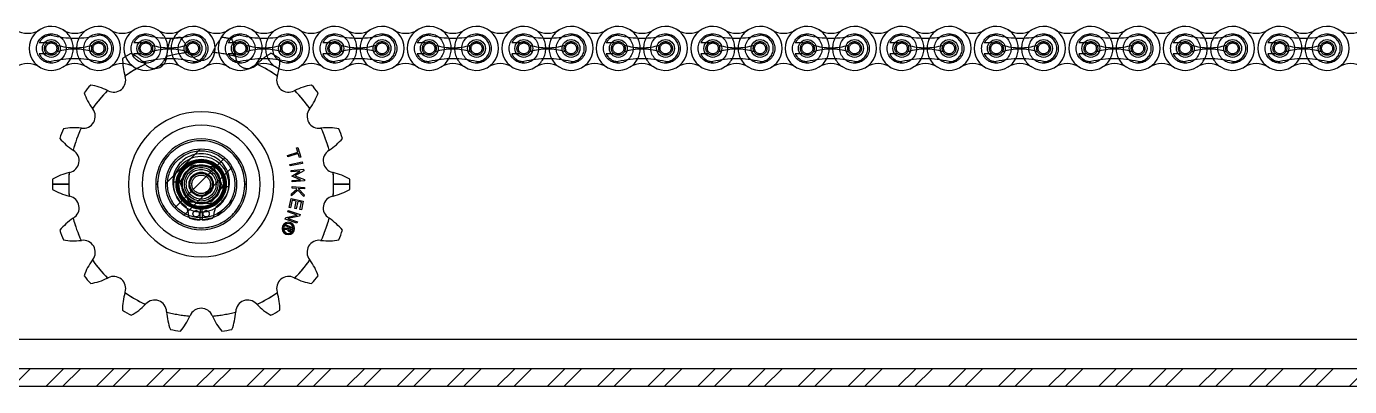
# Model space of a CAD drawing. Header units: metres. Extents: x 0 to 21025, y 0 to 14850.
# Drawn here: x 3496.1 to 3851.7, y 6190.9 to 6287.8 of the extents above; entities that cross this region are included whole.
import ezdxf

# ---------------------------------------------------------------- set-up
doc = ezdxf.new("R2010")
doc.units = ezdxf.units.M
doc.header["$LTSCALE"] = 25
doc.linetypes.add('HIDDEN2', pattern=[4.7625, 3.175, -1.5875])
for name, color, linetype in [('SHA', 7, 'Continuous'), ('SL4', 4, 'Continuous'), ('ST1', 7, 'HIDDEN2')]:
    doc.layers.add(name, color=color, linetype=linetype)
pattern_1 = [(45, (-2913.5705, 2928.034), (-6.735192, 6.735192), []), (45, (-2909.08, 2928.034), (-6.735192, 6.735192), [])]

msp = doc.modelspace()

# ---------------------------------------------------------------- hatches: boundary and pattern name
at = {"layer": 'SHA'}
h = msp.add_hatch(dxfattribs=at)
h.set_pattern_fill('ANSI32', color=256, style=0)
h.set_pattern_definition(pattern_1)
edge = h.paths.add_edge_path(flags=0)
edge.add_arc((3543.052, 6245.305), 9.525, 0, 360)
h = msp.add_hatch(dxfattribs=at)
h.set_pattern_fill('ANSI32', color=256, style=0)
h.set_pattern_definition(pattern_1)
h.paths.add_polyline_path([(2880.564, 6190.865), (4205.539, 6190.865), (4205.539, 6195.628), (2880.564, 6195.628)], flags=0)

# ---------------------------------------------------------------- linework, layer by layer
at = {"layer": 'SL4'}
for p, q in [((3563.526, 6274.438), (3563.989, 6276.531)), ((3568.649, 6255.078), (3569.039, 6255.205)), ((3569.011, 6253.967), (3568.649, 6255.078)), ((3569.039, 6255.205), (3569.886, 6252.603)), ((3566.219, 6253.059), (3569.011, 6253.967)), ((3566.344, 6252.678), (3566.219, 6253.059)), ((3569.135, 6253.585), (3566.344, 6252.678)), ((3569.496, 6252.476), (3569.135, 6253.585)), ((3569.886, 6252.603), (3569.496, 6252.476)), ((3566.897, 6250.622), (3570.169, 6251.322)), ((3566.981, 6250.229), (3566.897, 6250.622)), ((3570.253, 6250.929), (3566.981, 6250.229)), ((3567.245, 6249.04), (3570.577, 6249.34)), ((3567.281, 6248.641), (3567.245, 6249.04)), ((3569.543, 6248.842), (3567.281, 6248.641)), ((3567.383, 6247.502), (3569.543, 6248.842)), ((3570.613, 6248.937), (3568.269, 6247.56)), ((3570.169, 6251.322), (3570.253, 6250.929)), ((3570.577, 6249.34), (3570.613, 6248.937)), ((3503.112, 6245.305), (3507.444, 6245.305)), ((3531.325, 6245.305), (3530.837, 6245.305)), ((3555.267, 6245.305), (3554.778, 6245.305)), ((3567.387, 6247.459), (3567.383, 6247.502)), ((3569.75, 6246.524), (3567.387, 6247.459)), ((3567.475, 6244.29), (3567.505, 6244.69)), ((3567.488, 6246.32), (3569.75, 6246.524)), ((3567.524, 6245.926), (3567.488, 6246.32)), ((3567.505, 6244.69), (3570.841, 6244.439)), ((3570.856, 6246.225), (3567.524, 6245.926)), ((3568.269, 6247.56), (3570.821, 6246.62)), ((3570.841, 6244.439), (3570.811, 6244.039)), ((3570.821, 6246.62), (3570.856, 6246.225)), ((3578.659, 6245.305), (3582.992, 6245.305)), ((3566.708, 6239.083), (3567.213, 6241.488)), ((3567.532, 6241.01), (3567.109, 6238.999)), ((3567.213, 6241.488), (3570.487, 6240.801)), ((3568.993, 6243.756), (3567.32, 6242.239)), ((3567.32, 6242.239), (3567.357, 6242.736)), ((3567.357, 6242.736), (3568.758, 6244.006)), ((3568.568, 6244.208), (3567.475, 6244.29)), ((3568.63, 6240.78), (3567.532, 6241.01)), ((3568.208, 6238.768), (3568.63, 6240.78)), ((3568.758, 6244.006), (3568.568, 6244.208)), ((3570.656, 6241.988), (3568.993, 6243.756)), ((3569.111, 6244.167), (3570.693, 6242.485)), ((3570.811, 6244.039), (3569.111, 6244.167)), ((3570.487, 6240.801), (3569.982, 6238.395)), ((3570.693, 6242.485), (3570.656, 6241.988)), ((3566.343, 6237.886), (3566.477, 6238.264)), ((3568.885, 6236.979), (3566.343, 6237.886)), ((3566.477, 6238.264), (3569.628, 6237.14)), ((3567.109, 6238.999), (3566.708, 6239.083)), ((3568.609, 6238.684), (3568.208, 6238.768)), ((3569.032, 6240.696), (3568.609, 6238.684)), ((3570.003, 6240.492), (3569.032, 6240.696)), ((3569.58, 6238.48), (3570.003, 6240.492)), ((3569.982, 6238.395), (3569.58, 6238.48)), ((3565.652, 6235.949), (3565.805, 6236.377)), ((3568.804, 6234.827), (3565.652, 6235.949)), ((3565.756, 6234.119), (3565.897, 6234.416)), ((3566.517, 6233.759), (3565.756, 6234.119)), ((3565.805, 6236.377), (3568.885, 6236.979)), ((3565.897, 6234.416), (3567.665, 6233.58)), ((3569.47, 6236.695), (3566.33, 6236.133)), ((3566.33, 6236.133), (3568.939, 6235.205)), ((3566.401, 6233.515), (3566.517, 6233.759)), ((3568.939, 6235.205), (3568.804, 6234.827)), ((3569.628, 6237.14), (3569.47, 6236.695)), ((3565.25, 6233.132), (3565.421, 6233.492)), ((3566.279, 6233.156), (3565.25, 6233.132)), ((3565.421, 6233.492), (3566.401, 6233.515)), ((3566.728, 6232.91), (3566.594, 6232.628)), ((3566.602, 6232.624), (3566.735, 6232.907)), ((3566.804, 6233.636), (3566.615, 6233.235)), ((3567.248, 6233.426), (3566.804, 6233.636)), ((3567.061, 6233.031), (3567.248, 6233.426)), ((3567.665, 6233.58), (3567.354, 6232.922)), ((2880.564, 6203.628), (4205.539, 6203.628)), ((4205.539, 6195.628), (2880.564, 6195.628)), ((4205.539, 6190.865), (2880.564, 6190.865))]:
    msp.add_line(p, q, dxfattribs=at)
for centre, radius in [((3502.769, 6281.87), 2.399), ((3515.469, 6281.87), 2.399), ((3528.169, 6281.87), 2.398), ((3540.869, 6281.87), 2.398), ((3553.569, 6281.87), 2.399), ((3566.269, 6281.87), 2.399), ((3578.969, 6281.87), 2.399), ((3591.669, 6281.87), 2.399), ((3604.369, 6281.87), 2.399), ((3617.069, 6281.87), 2.398), ((3629.769, 6281.87), 2.399), ((3642.469, 6281.87), 2.399), ((3655.169, 6281.87), 2.398), ((3667.869, 6281.87), 2.399), ((3680.569, 6281.87), 2.399), ((3693.269, 6281.87), 2.399), ((3705.969, 6281.87), 2.399), ((3718.669, 6281.87), 2.399), ((3731.369, 6281.87), 2.398), ((3744.069, 6281.87), 2.398), ((3756.769, 6281.87), 2.399), ((3769.469, 6281.87), 2.399), ((3782.169, 6281.87), 2.399), ((3794.869, 6281.87), 2.399), ((3807.569, 6281.87), 2.399), ((3820.269, 6281.87), 2.398), ((3832.969, 6281.87), 2.399), ((3845.669, 6281.87), 2.399), ((3543.052, 6245.305), 9.525)]:
    msp.add_circle(centre, radius, dxfattribs=at)
for centre, radius, start, end in [((3502.769, 6281.87), 5.92, 57.56669, 302.43331), ((3515.469, 6281.87), 5.92, 237.56669, 122.43331), ((3528.169, 6281.87), 5.92, 57.56669, 302.43331), ((3540.869, 6281.87), 5.92, 237.56669, 122.43331), ((3553.569, 6281.87), 5.92, 57.56669, 302.43331), ((3566.269, 6281.87), 5.92, 237.56669, 122.43331), ((3578.969, 6281.87), 5.92, 57.56669, 302.43331), ((3591.669, 6281.87), 5.92, 237.56669, 122.43331), ((3604.369, 6281.87), 5.92, 57.56669, 302.43331), ((3617.069, 6281.87), 5.92, 237.56669, 122.43331), ((3629.769, 6281.87), 5.92, 57.56669, 302.43331), ((3642.469, 6281.87), 5.92, 237.56669, 122.43331), ((3655.169, 6281.87), 5.92, 57.56669, 302.43331), ((3667.869, 6281.87), 5.92, 237.56669, 122.43331), ((3680.569, 6281.87), 5.92, 57.56669, 302.43331), ((3693.269, 6281.87), 5.92, 237.56669, 122.43331), ((3705.969, 6281.87), 5.92, 57.56669, 302.43331), ((3718.669, 6281.87), 5.92, 237.56669, 122.43331), ((3731.369, 6281.87), 5.92, 57.56669, 302.43331), ((3744.069, 6281.87), 5.92, 237.56669, 122.43331), ((3756.769, 6281.87), 5.92, 57.56669, 302.43331), ((3769.469, 6281.87), 5.92, 237.56669, 122.43331), ((3782.169, 6281.87), 5.92, 57.56669, 302.43331), ((3794.869, 6281.87), 5.92, 237.56669, 122.43331), ((3807.569, 6281.87), 5.92, 57.56669, 302.43331), ((3820.269, 6281.87), 5.92, 237.56669, 122.43331), ((3832.969, 6281.87), 5.92, 57.56669, 302.43331), ((3845.669, 6281.87), 5.92, 237.56669, 122.43331), ((3496.419, 6291.863), 5.92, 237.56669, 302.43331), ((3509.119, 6291.863), 5.92, 237.56669, 302.43331), ((3521.819, 6291.863), 5.92, 237.56669, 302.43331), ((3534.519, 6291.863), 5.92, 237.56669, 302.43331), ((3547.219, 6291.863), 5.92, 237.56669, 302.43331), ((3559.919, 6291.863), 5.92, 237.56669, 302.43331), ((3572.619, 6291.863), 5.92, 237.56669, 302.43331), ((3585.319, 6291.863), 5.92, 237.56669, 302.43331), ((3598.019, 6291.863), 5.92, 237.56669, 302.43331), ((3610.719, 6291.863), 5.92, 237.56669, 302.43331), ((3623.419, 6291.863), 5.92, 237.56669, 302.43331), ((3636.119, 6291.863), 5.92, 237.56669, 302.43331), ((3648.819, 6291.863), 5.92, 237.56669, 302.43331), ((3661.519, 6291.863), 5.92, 237.56669, 302.43331), ((3674.219, 6291.863), 5.92, 237.56669, 302.43331), ((3686.919, 6291.863), 5.92, 237.56669, 302.43331), ((3699.619, 6291.863), 5.92, 237.56669, 302.43331), ((3712.319, 6291.863), 5.92, 237.56669, 302.43331), ((3725.019, 6291.863), 5.92, 237.56669, 302.43331), ((3737.719, 6291.863), 5.92, 237.56669, 302.43331), ((3750.419, 6291.863), 5.92, 237.56669, 302.43331), ((3763.119, 6291.863), 5.92, 237.56669, 302.43331), ((3775.819, 6291.863), 5.92, 237.56669, 302.43331), ((3788.519, 6291.863), 5.92, 237.56669, 302.43331), ((3801.219, 6291.863), 5.92, 237.56669, 302.43331), ((3813.919, 6291.863), 5.92, 237.56669, 302.43331), ((3826.619, 6291.863), 5.92, 237.56669, 302.43331), ((3839.319, 6291.863), 5.92, 237.56669, 302.43331), ((3852.019, 6291.863), 5.92, 237.56669, 302.43331), ((3496.419, 6271.877), 5.92, 57.56669, 122.43331), ((3509.119, 6271.877), 5.92, 57.56669, 122.43331), ((3521.819, 6271.877), 5.92, 57.56669, 122.43331), ((3543.052, 6245.305), 35.607, 118.99716, 125.09934), ((3530.535, 6279.695), 3.238, 270.54551, 319.68157), ((3534.519, 6271.877), 5.92, 57.56669, 122.43331), ((3547.219, 6271.877), 5.92, 57.56669, 122.43331), ((3555.569, 6279.695), 3.238, 278.41418, 315.83959), ((3559.919, 6271.877), 5.92, 57.56669, 122.43331), ((3543.052, 6245.305), 35.607, 54.90066, 65.09934), ((3572.619, 6271.877), 5.92, 57.56669, 122.43331), ((3585.319, 6271.877), 5.92, 57.56669, 122.43331), ((3598.019, 6271.877), 5.92, 57.56669, 122.43331), ((3610.719, 6271.877), 5.92, 57.56669, 122.43331), ((3623.419, 6271.877), 5.92, 57.56669, 122.43331), ((3636.119, 6271.877), 5.92, 57.56669, 122.43331), ((3648.819, 6271.877), 5.92, 57.56669, 122.43331), ((3661.519, 6271.877), 5.92, 57.56669, 122.43331), ((3674.219, 6271.877), 5.92, 57.56669, 122.43331), ((3686.919, 6271.877), 5.92, 57.56669, 122.43331), ((3699.619, 6271.877), 5.92, 57.56669, 122.43331), ((3712.319, 6271.877), 5.92, 57.56669, 122.43331), ((3725.019, 6271.877), 5.92, 57.56669, 122.43331), ((3737.719, 6271.877), 5.92, 57.56669, 122.43331), ((3750.419, 6271.877), 5.92, 57.56669, 122.43331), ((3763.119, 6271.877), 5.92, 57.56669, 122.43331), ((3775.819, 6271.877), 5.92, 57.56669, 122.43331), ((3788.519, 6271.877), 5.92, 57.56669, 122.43331), ((3801.219, 6271.877), 5.92, 57.56669, 122.43331), ((3813.919, 6271.877), 5.92, 57.56669, 122.43331), ((3826.619, 6271.877), 5.92, 57.56669, 122.43331), ((3839.319, 6271.877), 5.92, 57.56669, 122.43331), ((3852.019, 6271.877), 5.92, 57.56669, 122.43331), ((3519.528, 6273.34), 3.238, 242.5, 17.5), ((3537.294, 6278.942), 15.39, 197.01769, 197.5), ((3566.576, 6273.34), 3.238, 162.5, 297.5), ((3548.81, 6278.942), 15.39, 342.5, 342.98231), ((3543.052, 6245.305), 39.94, 138.03204, 141.96796), ((3543.052, 6245.305), 35.607, 134.90066, 145.09934), ((3510.926, 6256.817), 15.39, 62.5, 62.98231), ((3575.177, 6256.817), 15.39, 117.01769, 117.5), ((3543.052, 6245.305), 35.607, 34.90066, 45.09934), ((3543.052, 6245.305), 39.94, 38.03204, 41.96796), ((3526.137, 6274.944), 15.39, 217.01769, 217.5), ((3559.967, 6274.944), 15.39, 322.5, 322.98231), ((3511.358, 6263.604), 3.238, 262.5, 37.5), ((3543.052, 6245.305), 19.544, 0, 180), ((3574.746, 6263.604), 3.238, 142.5, 277.5), ((3543.052, 6245.305), 39.94, 158.03204, 161.96796), ((3543.052, 6245.305), 35.607, 154.90066, 165.09934), ((3508.926, 6245.135), 15.39, 82.5, 82.98231), ((3543.052, 6245.305), 15.88, 0, 180), ((3577.177, 6245.135), 15.39, 97.01769, 97.5), ((3543.052, 6245.305), 35.607, 14.90066, 25.09934), ((3543.052, 6245.305), 39.94, 18.03204, 21.96796), ((3543.052, 6245.305), 12.215, 0, 180), ((3543.052, 6245.305), 11.726, 0, 180), ((3507.011, 6251.66), 3.238, 282.5, 57.5), ((3517.02, 6267.371), 15.39, 237.01769, 237.5), ((3579.093, 6251.66), 3.238, 122.5, 257.5), ((3569.084, 6267.371), 15.39, 302.5, 302.98231), ((3543.052, 6245.305), 35.607, 174.90066, 180), ((3511.042, 6233.474), 15.39, 102.5, 102.98231), ((3575.061, 6233.474), 15.39, 77.01769, 77.5), ((3543.052, 6245.305), 35.607, 0, 5.09934), ((3543.052, 6245.305), 39.94, 178.03204, 180), ((3543.052, 6245.305), 39.94, 180, 181.96796), ((3543.052, 6245.305), 35.607, 180, 185.09934), ((3543.052, 6245.305), 19.544, 180, 0), ((3543.052, 6245.305), 15.88, 180, 0), ((3543.052, 6245.305), 12.215, 180, 0), ((3543.052, 6245.305), 11.726, 180, 0), ((3543.052, 6245.305), 35.607, 354.90066, 0), ((3543.052, 6245.305), 39.94, 0, 1.96796), ((3543.052, 6245.305), 39.94, 358.03204, 0), ((3511.042, 6257.137), 15.39, 257.01769, 257.5), ((3507.011, 6238.95), 3.238, 302.5, 77.5), ((3579.093, 6238.95), 3.238, 102.5, 237.5), ((3575.061, 6257.137), 15.39, 282.5, 282.98231), ((3517.02, 6223.239), 15.39, 122.5, 122.98231), ((3543.052, 6245.305), 35.607, 194.90066, 205.09934), ((3566.486, 6233.425), 1.673, 90, 270), ((3566.486, 6233.425), 1.339, 90, 270), ((3566.486, 6233.425), 1.673, 270, 90), ((3566.486, 6233.425), 1.339, 270, 90), ((3543.052, 6245.305), 35.607, 334.90066, 345.09934), ((3569.084, 6223.239), 15.39, 57.01769, 57.5), ((3543.052, 6245.305), 39.94, 198.03204, 201.96796), ((3508.926, 6245.476), 15.39, 277.01769, 277.5), ((3511.358, 6227.007), 3.238, 322.5, 97.5), ((3566.836, 6233.13), 0.558, 177.38053, 244.22985), ((3566.837, 6233.13), 0.245, 154.69547, 243.64226), ((3566.836, 6233.13), 0.558, 245.12571, 338.07454), ((3566.836, 6233.13), 0.245, 245.69677, 336.02659), ((3574.746, 6227.007), 3.238, 82.5, 217.5), ((3577.177, 6245.476), 15.39, 262.5, 262.98231), ((3543.052, 6245.305), 39.94, 338.03204, 341.96796), ((3526.137, 6215.667), 15.39, 142.5, 142.98231), ((3543.052, 6245.305), 35.607, 214.90066, 225.09934), ((3543.052, 6245.305), 35.607, 314.90066, 325.09934), ((3559.967, 6215.667), 15.39, 37.01769, 37.5), ((3543.052, 6245.305), 39.94, 218.03204, 221.96796), ((3510.926, 6233.794), 15.39, 297.01769, 297.5), ((3519.528, 6217.27), 3.238, 342.5, 117.5), ((3566.576, 6217.27), 3.238, 62.5, 197.5), ((3575.177, 6233.794), 15.39, 242.5, 242.98231), ((3543.052, 6245.305), 39.94, 318.03204, 321.96796), ((3537.294, 6211.669), 15.39, 162.5, 162.98231), ((3543.052, 6245.305), 35.607, 234.90066, 245.09934), ((3543.052, 6245.305), 35.607, 294.90066, 305.09934), ((3548.81, 6211.669), 15.39, 17.01769, 17.5), ((3516.8, 6223.5), 15.39, 317.01769, 317.5), ((3530.535, 6210.915), 3.238, 2.5, 137.5), ((3555.569, 6210.915), 3.238, 42.5, 177.5), ((3569.303, 6223.5), 15.39, 222.5, 222.98231), ((3543.052, 6245.305), 39.94, 238.03204, 241.96796), ((3549.145, 6211.728), 15.39, 182.5, 182.98231), ((3543.052, 6245.305), 35.607, 254.90066, 265.09934), ((3525.841, 6215.837), 15.39, 337.01769, 337.5), ((3543.052, 6208.708), 3.238, 22.5, 157.5), ((3560.262, 6215.837), 15.39, 202.5, 202.98231), ((3543.052, 6245.305), 35.607, 274.90066, 285.09934), ((3536.958, 6211.728), 15.39, 357.01769, 357.5), ((3543.052, 6245.305), 39.94, 298.03204, 301.96796), ((3543.052, 6245.305), 39.94, 258.03204, 261.96796), ((3543.052, 6245.305), 39.94, 278.03204, 281.96796)]:
    msp.add_arc(centre, radius, start, end, dxfattribs=at)
for points, knots in [([(3521.999, 6277.676), (3522.01, 6277.388), (3522.053, 6276.31), (3522.356, 6275.23), (3522.578, 6274.438)], [0, 0, 0, 0, 0.26681442, 1, 1, 1, 1]), ([(3511.592, 6269.912), (3511.879, 6269.174), (3512.452, 6267.699), (3513.383, 6266.352), (3513.848, 6265.678)], [0, 0, 0, 0, 0.5005125, 1, 1, 1, 1]), ([(3517.917, 6270.527), (3517.173, 6270.868), (3515.684, 6271.552), (3514.132, 6271.86), (3513.356, 6272.014)], [0, 0, 0, 0, 0.499464, 1, 1, 1, 1]), ([(3572.748, 6272.014), (3571.971, 6271.86), (3570.419, 6271.552), (3568.93, 6270.868), (3568.186, 6270.527)], [0, 0, 0, 0, 0.5005288, 1, 1, 1, 1]), ([(3572.255, 6265.678), (3572.72, 6266.352), (3573.652, 6267.699), (3574.224, 6269.174), (3574.511, 6269.912)], [0, 0, 0, 0, 0.49948, 1, 1, 1, 1]), ([(3510.806, 6260.41), (3509.991, 6260.476), (3508.358, 6260.609), (3506.795, 6260.367), (3506.012, 6260.246)], [0, 0, 0, 0, 0.49912413, 1, 1, 1, 1]), ([(3580.092, 6260.246), (3579.31, 6260.367), (3577.746, 6260.608), (3576.113, 6260.476), (3575.297, 6260.41)], [0, 0, 0, 0, 0.5001515, 1, 1, 1, 1]), ([(3505.073, 6257.669), (3505.595, 6257.073), (3506.638, 6255.883), (3507.974, 6254.935), (3508.642, 6254.462)], [0, 0, 0, 0, 0.5005336, 1, 1, 1, 1]), ([(3577.462, 6254.462), (3578.129, 6254.935), (3579.465, 6255.883), (3580.508, 6257.073), (3581.03, 6257.669)], [0, 0, 0, 0, 0.49945933, 1, 1, 1, 1]), ([(3507.585, 6248.47), (3506.797, 6248.254), (3505.217, 6247.82), (3503.83, 6247.058), (3503.135, 6246.677)], [0, 0, 0, 0, 0.4990975, 1, 1, 1, 1]), ([(3582.968, 6246.677), (3582.275, 6247.058), (3580.888, 6247.819), (3579.308, 6248.253), (3578.518, 6248.47)], [0, 0, 0, 0, 0.5001332, 1, 1, 1, 1]), ([(3503.135, 6243.934), (3503.829, 6243.553), (3505.216, 6242.791), (3506.795, 6242.357), (3507.585, 6242.14)], [0, 0, 0, 0, 0.5001332, 1, 1, 1, 1]), ([(3578.518, 6242.14), (3579.307, 6242.357), (3580.887, 6242.791), (3582.273, 6243.552), (3582.968, 6243.934)], [0, 0, 0, 0, 0.4990977, 1, 1, 1, 1]), ([(3508.642, 6236.149), (3507.974, 6235.676), (3506.638, 6234.728), (3505.595, 6233.538), (3505.073, 6232.942)], [0, 0, 0, 0, 0.4994593, 1, 1, 1, 1]), ([(3581.03, 6232.942), (3580.508, 6233.538), (3579.465, 6234.728), (3578.129, 6235.676), (3577.462, 6236.149)], [0, 0, 0, 0, 0.5005334, 1, 1, 1, 1]), ([(3506.012, 6230.364), (3506.794, 6230.244), (3508.357, 6230.002), (3509.99, 6230.135), (3510.806, 6230.201)], [0, 0, 0, 0, 0.5001515, 1, 1, 1, 1]), ([(3575.297, 6230.201), (3576.112, 6230.135), (3577.745, 6230.002), (3579.309, 6230.243), (3580.092, 6230.364)], [0, 0, 0, 0, 0.4991241, 1, 1, 1, 1]), ([(3513.848, 6224.932), (3513.383, 6224.259), (3512.452, 6222.911), (3511.879, 6221.436), (3511.592, 6220.698)], [0, 0, 0, 0, 0.49948, 1, 1, 1, 1]), ([(3574.511, 6220.698), (3574.224, 6221.436), (3573.652, 6222.911), (3572.72, 6224.259), (3572.255, 6224.932)], [0, 0, 0, 0, 0.5005125, 1, 1, 1, 1]), ([(3513.356, 6218.597), (3514.132, 6218.751), (3515.684, 6219.059), (3517.173, 6219.742), (3517.917, 6220.083)], [0, 0, 0, 0, 0.5005288, 1, 1, 1, 1]), ([(3568.186, 6220.083), (3568.93, 6219.742), (3570.419, 6219.059), (3571.971, 6218.751), (3572.748, 6218.597)], [0, 0, 0, 0, 0.499464, 1, 1, 1, 1]), ([(3522.578, 6216.173), (3522.371, 6215.381), (3521.956, 6213.796), (3521.923, 6212.214), (3521.906, 6211.422)], [0, 0, 0, 0, 0.4994271, 1, 1, 1, 1]), ([(3564.198, 6211.422), (3564.181, 6212.214), (3564.147, 6213.796), (3563.733, 6215.381), (3563.526, 6216.173)], [0, 0, 0, 0, 0.5003717, 1, 1, 1, 1]), ([(3524.281, 6210.051), (3524.958, 6210.461), (3526.311, 6211.282), (3527.477, 6212.433), (3528.059, 6213.008)], [0, 0, 0, 0, 0.500514, 1, 1, 1, 1]), ([(3558.044, 6213.008), (3558.626, 6212.433), (3559.792, 6211.282), (3561.145, 6210.461), (3561.822, 6210.051)], [0, 0, 0, 0, 0.4994786, 1, 1, 1, 1]), ([(3533.776, 6210.927), (3533.852, 6210.113), (3534.005, 6208.482), (3534.514, 6206.984), (3534.77, 6206.233)], [0, 0, 0, 0, 0.4990977, 1, 1, 1, 1]), ([(3537.471, 6205.757), (3537.967, 6206.374), (3538.957, 6207.608), (3539.659, 6209.088), (3540.01, 6209.828)], [0, 0, 0, 0, 0.5002609, 1, 1, 1, 1]), ([(3546.094, 6209.828), (3546.444, 6209.089), (3547.146, 6207.608), (3548.136, 6206.375), (3548.632, 6205.757)], [0, 0, 0, 0, 0.4994185, 1, 1, 1, 1]), ([(3551.334, 6206.233), (3551.588, 6206.983), (3552.098, 6208.481), (3552.251, 6210.112), (3552.327, 6210.927)], [0, 0, 0, 0, 0.5001333, 1, 1, 1, 1])]:
    msp.add_open_spline(points, degree=3, knots=knots, dxfattribs=at)
at = {"layer": 'ST1'}
for p, q in [((3501.662, 6283.346), (3499.538, 6283.346)), ((3501.662, 6280.394), (3499.538, 6280.394)), ((3527.062, 6283.346), (3524.938, 6283.346)), ((3527.062, 6280.394), (3524.938, 6280.394)), ((3552.462, 6283.346), (3550.338, 6283.346)), ((3552.462, 6280.394), (3550.338, 6280.394)), ((3577.862, 6283.346), (3575.738, 6283.346)), ((3577.862, 6280.394), (3575.738, 6280.394)), ((3603.262, 6283.346), (3601.138, 6283.346)), ((3603.262, 6280.394), (3601.138, 6280.394)), ((3628.662, 6283.346), (3626.538, 6283.346)), ((3628.662, 6280.394), (3626.538, 6280.394)), ((3654.062, 6283.346), (3651.938, 6283.346)), ((3654.062, 6280.394), (3651.938, 6280.394)), ((3679.462, 6283.346), (3677.338, 6283.346)), ((3679.462, 6280.394), (3677.338, 6280.394)), ((3704.862, 6283.346), (3702.738, 6283.346)), ((3704.862, 6280.394), (3702.738, 6280.394)), ((3730.262, 6283.346), (3728.138, 6283.346)), ((3730.262, 6280.394), (3728.138, 6280.394)), ((3755.662, 6283.346), (3753.538, 6283.346)), ((3755.662, 6280.394), (3753.538, 6280.394)), ((3781.062, 6283.346), (3778.938, 6283.346)), ((3781.062, 6280.394), (3778.938, 6280.394)), ((3806.462, 6283.346), (3804.338, 6283.346)), ((3806.462, 6280.394), (3804.338, 6280.394)), ((3831.862, 6283.346), (3829.738, 6283.346)), ((3831.862, 6280.394), (3829.738, 6280.394)), ((3521.906, 6279.188), (3521.999, 6277.676)), ((3557.956, 6277.508), (3557.892, 6277.439)), ((3537.301, 6245.818), (3538.961, 6248.18)), ((3540.62, 6250.542), (3543.495, 6250.286)), ((3507.444, 6245.305), (3503.112, 6245.305)), ((3530.837, 6245.305), (3531.325, 6245.305)), ((3535.628, 6245.955), (3536.601, 6245.87)), ((3536.601, 6245.87), (3535.628, 6245.955)), ((3548.802, 6244.793), (3547.143, 6242.431)), ((3549.502, 6244.741), (3550.475, 6244.656)), ((3550.475, 6244.656), (3549.502, 6244.741)), ((3554.778, 6245.305), (3555.267, 6245.305)), ((3582.992, 6245.305), (3578.659, 6245.305)), ((3539.455, 6238.104), (3539.631, 6236.772)), ((3545.483, 6240.069), (3542.608, 6240.325)), ((3542.802, 6235.709), (3542.89, 6239.107)), ((3543.213, 6239.107), (3543.302, 6235.709)), ((3546.473, 6236.772), (3546.648, 6238.104)), ((2880.564, 6203.628), (4205.539, 6203.628))]:
    msp.add_line(p, q, dxfattribs=at)
at = {"layer": 'ST1', "flags": 128}
msp.add_lwpolyline([(3525.232, 6279.873), (3525.181, 6279.95), (3524.938, 6280.394)], dxfattribs=at)
at = {"layer": 'ST1'}
for centre, radius in [((3502.769, 6281.87), 3.96), ((3502.769, 6281.87), 1.845), ((3515.469, 6281.87), 3.96), ((3515.469, 6281.87), 1.845), ((3528.169, 6281.87), 3.96), ((3528.169, 6281.87), 1.845), ((3540.869, 6281.87), 3.96), ((3540.869, 6281.87), 1.845), ((3553.569, 6281.87), 3.96), ((3553.569, 6281.87), 1.845), ((3566.269, 6281.87), 3.96), ((3566.269, 6281.87), 1.845), ((3578.969, 6281.87), 3.96), ((3578.969, 6281.87), 1.845), ((3591.669, 6281.87), 3.96), ((3591.669, 6281.87), 1.845), ((3604.369, 6281.87), 3.96), ((3604.369, 6281.87), 1.845), ((3617.069, 6281.87), 3.96), ((3617.069, 6281.87), 1.845), ((3629.769, 6281.87), 3.96), ((3629.769, 6281.87), 1.845), ((3642.469, 6281.87), 3.96), ((3642.469, 6281.87), 1.845), ((3655.169, 6281.87), 3.96), ((3655.169, 6281.87), 1.845), ((3667.869, 6281.87), 3.96), ((3667.869, 6281.87), 1.845), ((3680.569, 6281.87), 3.96), ((3680.569, 6281.87), 1.845), ((3693.269, 6281.87), 3.96), ((3693.269, 6281.87), 1.845), ((3705.969, 6281.87), 3.96), ((3705.969, 6281.87), 1.845), ((3718.669, 6281.87), 3.96), ((3718.669, 6281.87), 1.845), ((3731.369, 6281.87), 3.96), ((3731.369, 6281.87), 1.845), ((3744.069, 6281.87), 3.96), ((3744.069, 6281.87), 1.845), ((3756.769, 6281.87), 3.96), ((3756.769, 6281.87), 1.845), ((3769.469, 6281.87), 3.96), ((3769.469, 6281.87), 1.845), ((3782.169, 6281.87), 3.96), ((3782.169, 6281.87), 1.845), ((3794.869, 6281.87), 3.96), ((3794.869, 6281.87), 1.845), ((3807.569, 6281.87), 3.96), ((3807.569, 6281.87), 1.845), ((3820.269, 6281.87), 3.96), ((3820.269, 6281.87), 1.845), ((3832.969, 6281.87), 3.96), ((3832.969, 6281.87), 1.845), ((3845.669, 6281.87), 3.96), ((3845.669, 6281.87), 1.845), ((3502.769, 6281.87), 1.476), ((3515.469, 6281.87), 1.476), ((3528.169, 6281.87), 1.476), ((3540.869, 6281.87), 1.476), ((3553.569, 6281.87), 1.476), ((3566.269, 6281.87), 1.476), ((3578.969, 6281.87), 1.476), ((3591.669, 6281.87), 1.476), ((3604.369, 6281.87), 1.476), ((3617.069, 6281.87), 1.476), ((3629.769, 6281.87), 1.476), ((3642.469, 6281.87), 1.476), ((3655.169, 6281.87), 1.476), ((3667.869, 6281.87), 1.476), ((3680.569, 6281.87), 1.476), ((3693.269, 6281.87), 1.476), ((3705.969, 6281.87), 1.476), ((3718.669, 6281.87), 1.476), ((3731.369, 6281.87), 1.476), ((3744.069, 6281.87), 1.476), ((3756.769, 6281.87), 1.476), ((3769.469, 6281.87), 1.476), ((3782.169, 6281.87), 1.476), ((3794.869, 6281.87), 1.476), ((3807.569, 6281.87), 1.476), ((3820.269, 6281.87), 1.476), ((3832.969, 6281.87), 1.476), ((3845.669, 6281.87), 1.476), ((3543.052, 6245.305), 9.025), ((3543.052, 6245.305), 6.725), ((3543.052, 6245.305), 6.475), ((3543.052, 6245.305), 6.2), ((3543.052, 6245.305), 6), ((3543.052, 6245.305), 5.975), ((3543.052, 6245.305), 5.25), ((3543.052, 6245.305), 5), ((3543.052, 6245.305), 4.5), ((3543.052, 6245.305), 4), ((3543.052, 6245.305), 3.25), ((3543.052, 6245.305), 3.2), ((3543.052, 6245.305), 3), ((3543.052, 6245.305), 2.5), ((3541.702, 6237.369), 0.85), ((3544.402, 6237.369), 0.85)]:
    msp.add_circle(centre, radius, dxfattribs=at)
for centre, radius, start, end in [((3502.769, 6281.87), 3.552, 90, 155.44664), ((3509.119, 6310.967), 26.322, 256.04015, 283.95985), ((3502.769, 6281.87), 5.92, 302.43328, 57.56672), ((3515.469, 6281.87), 5.92, 122.43328, 237.56672), ((3515.469, 6281.87), 3.552, 270, 90), ((3528.169, 6281.87), 3.552, 90, 155.44664), ((3534.519, 6310.967), 26.322, 256.04015, 283.95985), ((3528.169, 6281.87), 5.92, 302.43324, 57.56672), ((3543.052, 6245.305), 39.94, 98.03204, 101.96796), ((3540.869, 6281.87), 5.92, 122.43328, 237.56672), ((3540.869, 6281.87), 3.552, 270, 90), ((3543.052, 6245.305), 39.94, 78.03204, 81.96796), ((3553.569, 6281.87), 3.552, 90, 155.44664), ((3559.919, 6310.967), 26.322, 256.04015, 283.95985), ((3553.569, 6281.87), 5.92, 302.43328, 57.56672), ((3566.269, 6281.87), 5.92, 122.43328, 237.56672), ((3566.269, 6281.87), 3.552, 270, 90), ((3578.969, 6281.87), 3.552, 90, 155.44664), ((3585.319, 6310.967), 26.322, 256.04015, 283.95985), ((3578.969, 6281.87), 5.92, 302.43328, 57.56672), ((3591.669, 6281.87), 5.92, 122.43328, 237.56672), ((3591.669, 6281.87), 3.552, 270, 90), ((3604.369, 6281.87), 3.552, 90, 155.44664), ((3610.719, 6310.967), 26.322, 256.04015, 283.95985), ((3604.369, 6281.87), 5.92, 302.43328, 57.56672), ((3617.069, 6281.87), 5.92, 122.43328, 237.56672), ((3617.069, 6281.87), 3.552, 270, 90), ((3629.769, 6281.87), 3.552, 90, 155.44664), ((3636.119, 6310.967), 26.322, 256.04015, 283.95985), ((3629.769, 6281.87), 5.92, 302.43324, 57.56672), ((3642.469, 6281.87), 5.92, 122.43328, 237.56676), ((3642.469, 6281.87), 3.552, 270, 90), ((3655.169, 6281.87), 3.552, 90, 155.44664), ((3661.519, 6310.967), 26.322, 256.04015, 283.95985), ((3655.169, 6281.87), 5.92, 302.43324, 57.56676), ((3667.869, 6281.87), 5.92, 122.43328, 237.56676), ((3667.869, 6281.87), 3.552, 270, 90), ((3680.569, 6281.87), 3.552, 90, 155.44664), ((3686.919, 6310.967), 26.322, 256.04015, 283.95985), ((3680.569, 6281.87), 5.92, 302.43324, 57.56672), ((3693.269, 6281.87), 5.92, 122.43328, 237.56672), ((3693.269, 6281.87), 3.552, 270, 90), ((3705.969, 6281.87), 3.552, 90, 155.44664), ((3712.319, 6310.967), 26.322, 256.04015, 283.95985), ((3705.969, 6281.87), 5.92, 302.43328, 57.56672), ((3718.669, 6281.87), 5.92, 122.43328, 237.56672), ((3718.669, 6281.87), 3.552, 270, 90), ((3731.369, 6281.87), 3.552, 90, 155.44664), ((3737.719, 6310.967), 26.322, 256.04015, 283.95985), ((3731.369, 6281.87), 5.92, 302.43328, 57.56672), ((3744.069, 6281.87), 5.92, 122.43328, 237.56672), ((3744.069, 6281.87), 3.552, 270, 90), ((3756.769, 6281.87), 3.552, 90, 155.44664), ((3763.119, 6310.967), 26.322, 256.04015, 283.95985), ((3756.769, 6281.87), 5.92, 302.43328, 57.56672), ((3769.469, 6281.87), 5.92, 122.43328, 237.56672), ((3769.469, 6281.87), 3.552, 270, 90), ((3782.169, 6281.87), 3.552, 90, 155.44664), ((3788.519, 6310.967), 26.322, 256.04015, 283.95985), ((3782.169, 6281.87), 5.92, 302.43324, 57.56676), ((3794.869, 6281.87), 5.92, 122.43328, 237.56676), ((3794.869, 6281.87), 3.552, 270, 90), ((3807.569, 6281.87), 3.552, 90, 155.44664), ((3813.919, 6310.967), 26.322, 256.04015, 283.95985), ((3807.569, 6281.87), 5.92, 302.43328, 57.56672), ((3820.269, 6281.87), 5.92, 122.43328, 237.56672), ((3820.269, 6281.87), 3.552, 270, 90), ((3832.969, 6281.87), 3.552, 90, 155.44664), ((3839.319, 6310.967), 26.322, 256.04015, 283.95985), ((3832.969, 6281.87), 5.92, 302.43328, 57.56672), ((3845.669, 6281.87), 5.92, 122.43328, 237.56672), ((3845.669, 6281.87), 3.552, 270, 90), ((3502.769, 6281.87), 3.552, 204.55336, 270), ((3509.119, 6298.223), 16.175, 252.993, 287.007), ((3509.119, 6265.518), 16.175, 72.993, 107.007), ((3543.052, 6245.305), 39.94, 118.03204, 121.96796), ((3534.519, 6298.223), 16.175, 252.993, 287.007), ((3534.519, 6265.518), 16.175, 72.993, 107.007), ((3543.052, 6245.305), 35.607, 94.90066, 105.09934), ((3543.052, 6245.305), 35.607, 94.90066, 105.09934), ((3525.841, 6274.774), 15.39, 22.5, 22.98231), ((3543.052, 6281.902), 3.238, 202.5, 337.5), ((3560.262, 6274.774), 15.39, 157.01769, 157.5), ((3543.052, 6245.305), 35.607, 74.90066, 85.09934), ((3543.052, 6245.305), 35.607, 74.90066, 85.09934), ((3553.569, 6281.87), 3.552, 204.55336, 270), ((3559.919, 6298.223), 16.175, 252.993, 287.007), ((3559.919, 6265.518), 16.175, 72.993, 107.007), ((3543.052, 6245.305), 39.94, 58.03204, 61.96796), ((3578.969, 6281.87), 3.552, 204.55336, 270), ((3585.319, 6298.223), 16.175, 252.993, 287.007), ((3585.319, 6265.518), 16.175, 72.993, 107.007), ((3604.369, 6281.87), 3.552, 204.55336, 270), ((3610.719, 6298.223), 16.175, 252.993, 287.007), ((3610.719, 6265.518), 16.175, 72.993, 107.007), ((3629.769, 6281.87), 3.552, 204.55336, 270), ((3636.119, 6298.223), 16.175, 252.993, 287.007), ((3636.119, 6265.518), 16.175, 72.993, 107.007), ((3655.169, 6281.87), 3.552, 204.55336, 270), ((3661.519, 6298.223), 16.175, 252.993, 287.007), ((3661.519, 6265.518), 16.175, 72.993, 107.007), ((3680.569, 6281.87), 3.552, 204.55336, 270), ((3686.919, 6298.223), 16.175, 252.993, 287.007), ((3686.919, 6265.518), 16.175, 72.993, 107.007), ((3705.969, 6281.87), 3.552, 204.55336, 270), ((3712.319, 6298.223), 16.175, 252.993, 287.007), ((3712.319, 6265.518), 16.175, 72.993, 107.007), ((3731.369, 6281.87), 3.552, 204.55336, 270), ((3737.719, 6298.223), 16.175, 252.993, 287.007), ((3737.719, 6265.518), 16.175, 72.993, 107.007), ((3756.769, 6281.87), 3.552, 204.55336, 270), ((3763.119, 6298.223), 16.175, 252.993, 287.007), ((3763.119, 6265.518), 16.175, 72.993, 107.007), ((3782.169, 6281.87), 3.552, 204.55336, 270), ((3788.519, 6298.223), 16.175, 252.993, 287.007), ((3788.519, 6265.518), 16.175, 72.993, 107.007), ((3807.569, 6281.87), 3.552, 204.55336, 270), ((3813.919, 6298.223), 16.175, 252.993, 287.007), ((3813.919, 6265.518), 16.175, 72.993, 107.007), ((3832.969, 6281.87), 3.552, 204.55336, 270), ((3839.319, 6298.223), 16.175, 252.993, 287.007), ((3839.319, 6265.518), 16.175, 72.993, 107.007), ((3509.119, 6252.774), 26.322, 76.04015, 103.95985), ((3543.052, 6245.305), 35.607, 114.90066, 125.09934), ((3543.052, 6245.305), 35.607, 114.90066, 118.99716), ((3528.169, 6281.87), 3.552, 251.03002, 270), ((3516.8, 6267.11), 15.39, 42.5, 42.98231), ((3530.535, 6279.695), 3.238, 222.5, 270.54551), ((3534.519, 6252.774), 26.322, 76.04015, 103.95985), ((3530.535, 6279.695), 3.238, 319.68157, 357.5), ((3549.145, 6278.883), 15.39, 177.01769, 177.5), ((3536.958, 6278.883), 15.39, 2.5, 2.98231), ((3555.569, 6279.695), 3.238, 182.5, 278.41418), ((3559.919, 6252.774), 26.322, 76.04015, 103.95985), ((3569.303, 6267.11), 15.39, 137.01769, 137.5), ((3543.052, 6245.305), 35.607, 54.90066, 65.09934), ((3585.319, 6252.774), 26.322, 76.04015, 103.95985), ((3610.719, 6252.774), 26.322, 76.04015, 103.95985), ((3636.119, 6252.774), 26.322, 76.04015, 103.95985), ((3661.519, 6252.774), 26.322, 76.04015, 103.95985), ((3686.919, 6252.774), 26.322, 76.04015, 103.95985), ((3712.319, 6252.774), 26.322, 76.04015, 103.95985), ((3737.719, 6252.774), 26.322, 76.04015, 103.95985), ((3763.119, 6252.774), 26.322, 76.04015, 103.95985), ((3788.519, 6252.774), 26.322, 76.04015, 103.95985), ((3813.919, 6252.774), 26.322, 76.04015, 103.95985), ((3839.319, 6252.774), 26.322, 76.04015, 103.95985), ((3543.052, 6245.305), 35.607, 134.90066, 145.09934), ((3543.052, 6245.305), 35.607, 34.90066, 45.09934), ((3543.052, 6245.305), 35.607, 154.90066, 165.09934), ((3543.052, 6245.305), 35.607, 14.90066, 25.09934), ((3543.052, 6245.305), 11.726, 0, 180), ((3543.052, 6245.862), 7.643, 306.50645, 233.49355), ((3543.052, 6245.305), 7.452, 355, 175), ((3543.052, 6245.305), 7.452, 355, 175), ((3543.052, 6245.305), 6.2, 271.49225, 268.50775), ((3543.052, 6245.305), 35.607, 174.90066, 180), ((3543.052, 6245.305), 35.607, 0, 5.09934), ((3543.052, 6245.305), 35.607, 180, 185.09934), ((3543.052, 6245.305), 11.726, 180, 0), ((3543.052, 6245.305), 7.452, 175, 355), ((3543.052, 6245.305), 7.452, 175, 355), ((3543.052, 6245.305), 35.607, 354.90066, 0), ((3537.078, 6237.79), 2.398, 7.5, 53.49355), ((3549.026, 6237.79), 2.398, 126.50645, 172.5), ((3543.052, 6245.305), 35.607, 194.90066, 205.09934), ((3540.374, 6236.87), 0.75, 187.5, 252.39018), ((3543.052, 6245.305), 9.6, 252.39018, 268.50775), ((3543.052, 6245.305), 9.6, 271.49225, 287.60982), ((3545.729, 6236.87), 0.75, 287.60982, 352.5), ((3543.052, 6245.305), 35.607, 334.90066, 345.09934), ((3543.052, 6245.305), 35.607, 214.90066, 225.09934), ((3543.052, 6245.305), 35.607, 314.90066, 325.09934), ((3543.052, 6245.305), 35.607, 234.90066, 245.09934), ((3543.052, 6245.305), 35.607, 294.90066, 305.09934), ((3543.052, 6245.305), 35.607, 254.90066, 265.09934), ((3543.052, 6245.305), 35.607, 274.90066, 285.09934)]:
    msp.add_arc(centre, radius, start, end, dxfattribs=at)
for points, knots in [([(3534.77, 6284.377), (3534.515, 6283.628), (3534.006, 6282.13), (3533.853, 6280.499), (3533.776, 6279.683)], [0, 0, 0, 0, 0.50013333, 1, 1, 1, 1]), ([(3540.01, 6280.783), (3539.659, 6281.522), (3538.958, 6283.003), (3537.967, 6284.236), (3537.471, 6284.854)], [0, 0, 0, 0, 0.4994185, 1, 1, 1, 1]), ([(3548.632, 6284.854), (3548.137, 6284.236), (3547.146, 6283.003), (3546.444, 6281.523), (3546.094, 6280.783)], [0, 0, 0, 0, 0.5002609, 1, 1, 1, 1]), ([(3552.327, 6279.683), (3552.251, 6280.498), (3552.098, 6282.129), (3551.589, 6283.627), (3551.334, 6284.377)], [0, 0, 0, 0, 0.4990977, 1, 1, 1, 1]), ([(3528.059, 6277.603), (3527.477, 6278.178), (3526.311, 6279.329), (3524.958, 6280.149), (3524.281, 6280.56)], [0, 0, 0, 0, 0.4994786, 1, 1, 1, 1]), ([(3561.822, 6280.56), (3561.145, 6280.149), (3559.792, 6279.329), (3558.626, 6278.178), (3558.044, 6277.603)], [0, 0, 0, 0, 0.500514, 1, 1, 1, 1]), ([(3563.989, 6276.531), (3564.011, 6276.625), (3564.215, 6277.512), (3564.206, 6278.397), (3564.198, 6279.188)], [0, 0, 0, 0, 0.1056582, 1, 1, 1, 1]), ([(3538.961, 6248.18), (3539, 6248.236), (3539.56, 6249.033), (3540.109, 6249.815), (3540.62, 6250.542)], [0, 0, 0, 0, 0.07020058, 1, 1, 1, 1]), ([(3543.495, 6250.286), (3543.564, 6250.28), (3544.535, 6250.193), (3545.486, 6250.108), (3546.371, 6250.029)], [0, 0, 0, 0, 0.0702006, 1, 1, 1, 1]), ([(3546.371, 6250.029), (3546.473, 6249.81), (3546.869, 6248.956), (3547.281, 6248.069), (3547.587, 6247.411)], [0, 0, 0, 0, 0.2575513, 1, 1, 1, 1]), ([(3537.301, 6245.818), (3537.403, 6245.598), (3537.799, 6244.745), (3538.211, 6243.858), (3538.517, 6243.2)], [0, 0, 0, 0, 0.2575513, 1, 1, 1, 1]), ([(3547.587, 6247.411), (3547.697, 6247.173), (3548.109, 6246.287), (3548.509, 6245.424), (3548.802, 6244.793)], [0, 0, 0, 0, 0.2686336, 1, 1, 1, 1]), ([(3538.517, 6243.2), (3538.627, 6242.961), (3539.039, 6242.075), (3539.439, 6241.212), (3539.732, 6240.581)], [0, 0, 0, 0, 0.2686336, 1, 1, 1, 1]), ([(3547.143, 6242.431), (3547.103, 6242.375), (3546.543, 6241.577), (3545.994, 6240.796), (3545.483, 6240.069)], [0, 0, 0, 0, 0.0702006, 1, 1, 1, 1]), ([(3542.608, 6240.325), (3542.54, 6240.331), (3541.569, 6240.418), (3540.617, 6240.502), (3539.732, 6240.581)], [0, 0, 0, 0, 0.07020058, 1, 1, 1, 1])]:
    msp.add_open_spline(points, degree=3, knots=knots, dxfattribs=at)

doc.saveas('drawing.dxf')
